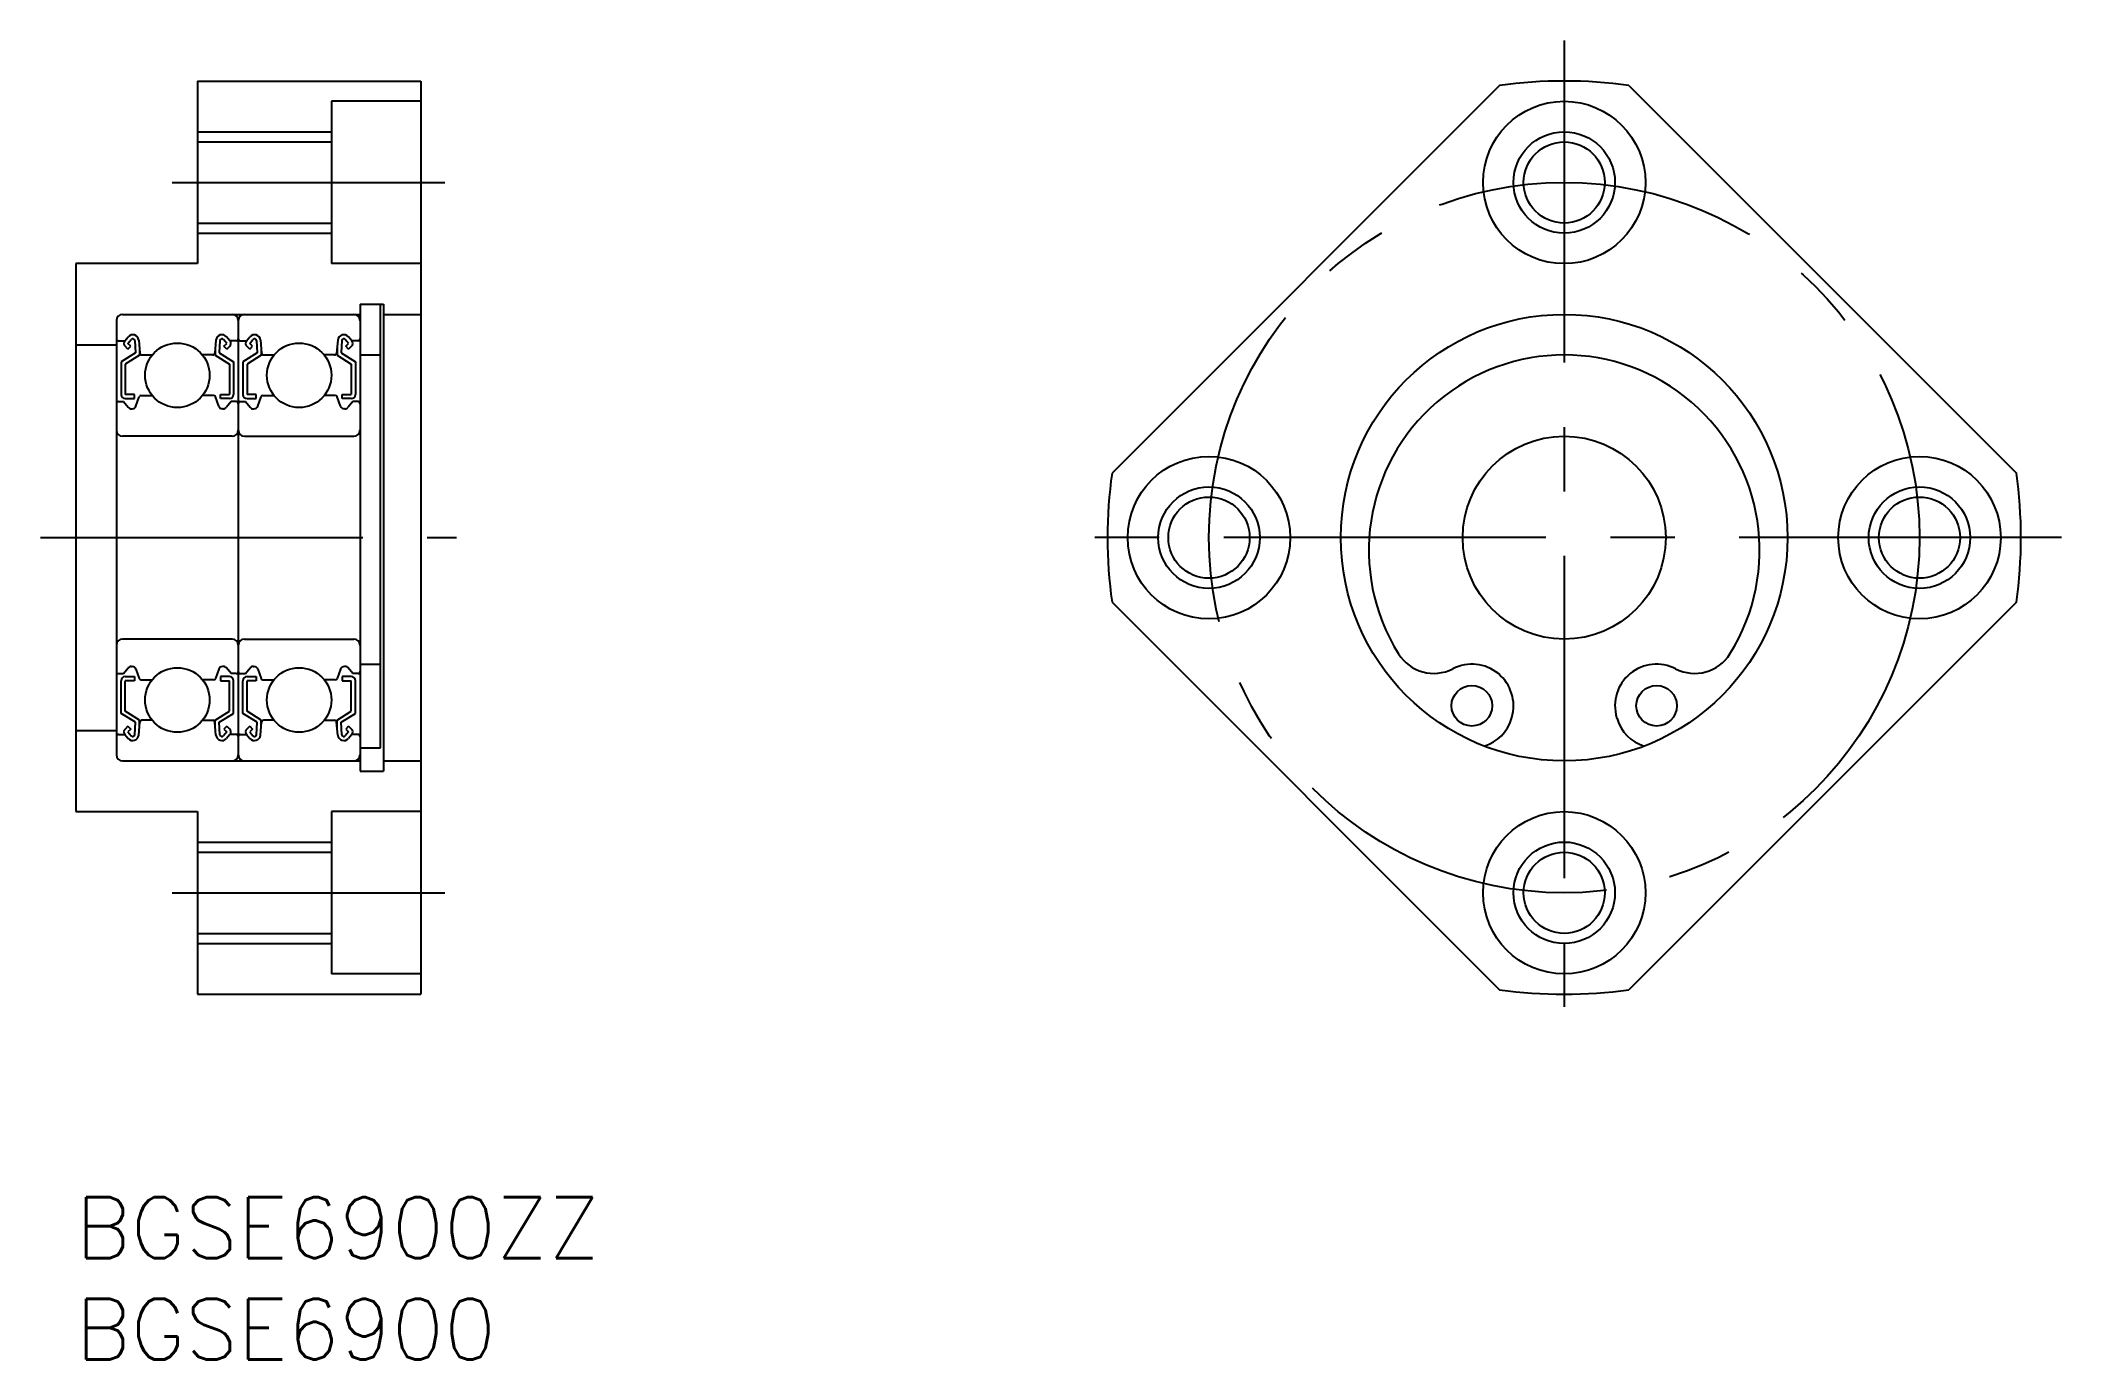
# Model space of a CAD drawing. Extents: x -1.7 to 97.8, y -8 to 57.
import ezdxf

# ---------------------------------------------------------------- set-up
doc = ezdxf.new("R2010")
doc.units = 0
doc.header["$LTSCALE"] = 0.5
doc.linetypes.add('CENTER', pattern=[50.8, 31.75, -6.35, 6.35, -6.35])
for name, color, linetype in [('MSM_CENTER', 1, 'CENTER'), ('MSM_CONTINUOUS', 7, 'CONTINUOUS'), ('MSM_NARROW', 5, 'CONTINUOUS'), ('MSM_PART_NUMBER', 7, 'CONTINUOUS')]:
    doc.layers.add(name, color=color, linetype=linetype)
doc.styles.get("Standard").update_dxf_attribs({"font": 'txt.shx', "height": 3, "bigfont": 'bigfont.shx'})

# ---------------------------------------------------------------- blocks, each defined once
blk = doc.blocks.new('*U10')
at = {"layer": 'MSM_PART_NUMBER'}
blk.add_text('BGSE6900ZZ', height=3, dxfattribs=at).set_placement((0, -3))
blk = doc.blocks.new('*U11')
at = {"layer": 'MSM_PART_NUMBER'}
blk.add_text('BGSE6900', height=3, dxfattribs=at).set_placement((0, -8))

msp = doc.modelspace()

# ---------------------------------------------------------------- linework, layer by layer
at = {"layer": 'MSM_CENTER'}
for p, q in [((73.32, 57), (73.32, 8)), ((4.747, 50), (18.176, 50)), ((-1.745, 32.5), (18.745, 32.5)), ((97.82, 32.5), (48.82, 32.5)), ((4.747, 15), (18.176, 15))]:
    msp.add_line(p, q, dxfattribs=at)
msp.add_circle((73.32, 32.5), 17.5, dxfattribs=at)
at = {"layer": 'MSM_CONTINUOUS'}
for p, q in [((6, 55), (17, 55)), ((6, 55), (6, 46)), ((17, 55), (17, 10)), ((70.138, 54.774), (51.047, 35.682)), ((76.502, 54.774), (95.594, 35.682)), ((17, 54), (12.6, 54)), ((12.6, 54), (12.6, 46)), ((6, 52), (12.6, 52)), ((6, 48), (12.6, 48)), ((0, 46), (0, 19)), ((6, 46), (0, 46)), ((17, 46), (12.6, 46)), ((14, 44), (14, 21)), ((14, 44), (15.15, 44)), ((15, 22.144), (15, 44)), ((15.15, 44), (15.15, 21)), ((2, 43.2), (2, 21.8)), ((2.3, 43.5), (14, 43.5)), ((8, 43.2), (8, 21.8)), ((15.15, 43.5), (17, 43.5)), ((0, 42), (2, 42)), ((2.1, 42.2), (2.41, 42.2)), ((2.41, 42.2), (2.572, 42.393)), ((2.563, 41.789), (2.422, 41.93)), ((2.563, 42.071), (2.726, 42.265)), ((2.705, 41.93), (2.563, 42.071)), ((2.563, 41.789), (2.705, 41.93)), ((2.899, 42.21), (2.932, 41.598)), ((3.098, 42.228), (3.153, 41.591)), ((3.132, 41.834), (3.132, 41.487)), ((6.902, 42.228), (6.847, 41.591)), ((6.868, 41.834), (6.868, 41.487)), ((7.101, 42.21), (7.068, 41.598)), ((7.437, 42.071), (7.274, 42.265)), ((7.295, 41.93), (7.437, 42.071)), ((7.437, 41.789), (7.295, 41.93)), ((7.59, 42.2), (7.428, 42.393)), ((7.437, 41.789), (7.578, 41.93)), ((7.9, 42.2), (7.59, 42.2)), ((8.1, 42.2), (8.41, 42.2)), ((8.41, 42.2), (8.572, 42.393)), ((8.563, 41.789), (8.422, 41.93)), ((8.563, 42.071), (8.726, 42.265)), ((8.705, 41.93), (8.563, 42.071)), ((8.563, 41.789), (8.705, 41.93)), ((8.899, 42.21), (8.932, 41.598)), ((9.098, 42.228), (9.153, 41.591)), ((9.132, 41.834), (9.132, 41.487)), ((12.902, 42.228), (12.847, 41.591)), ((12.868, 41.834), (12.868, 41.487)), ((13.101, 42.21), (13.068, 41.598)), ((13.437, 42.071), (13.274, 42.265)), ((13.295, 41.93), (13.437, 42.071)), ((13.437, 41.789), (13.295, 41.93)), ((13.59, 42.2), (13.428, 42.393)), ((13.437, 41.789), (13.578, 41.93)), ((13.9, 42.2), (13.59, 42.2)), ((2.932, 41.598), (2.232, 41.161)), ((2.232, 41.161), (2.232, 39.55)), ((3.132, 41.487), (2.432, 41.05)), ((2.432, 41.05), (2.432, 39.55)), ((3.251, 41.5), (3.767, 41.5)), ((6.749, 41.5), (6.233, 41.5)), ((6.868, 41.487), (7.568, 41.05)), ((7.068, 41.598), (7.768, 41.161)), ((7.568, 41.05), (7.568, 39.55)), ((7.768, 41.161), (7.768, 39.55)), ((8.932, 41.598), (8.232, 41.161)), ((8.232, 41.161), (8.232, 39.55)), ((9.132, 41.487), (8.432, 41.05)), ((8.432, 41.05), (8.432, 39.55)), ((9.251, 41.5), (9.767, 41.5)), ((12.749, 41.5), (12.233, 41.5)), ((12.868, 41.487), (13.568, 41.05)), ((13.068, 41.598), (13.768, 41.161)), ((13.568, 41.05), (13.568, 39.55)), ((13.768, 41.161), (13.768, 39.55)), ((14, 41.5), (15, 41.5)), ((2.1, 39.2), (2.35, 39.2)), ((2.35, 39.2), (2.584, 38.921)), ((2.882, 39.55), (2.432, 39.55)), ((2.432, 39.35), (2.882, 39.35)), ((2.737, 38.85), (2.773, 38.85)), ((2.882, 39.35), (2.882, 39.55)), ((2.961, 38.982), (3.125, 39.434)), ((3.219, 39.5), (3.767, 39.5)), ((6.781, 39.5), (6.233, 39.5)), ((7.039, 38.982), (6.875, 39.434)), ((7.118, 39.35), (7.118, 39.55)), ((7.118, 39.55), (7.568, 39.55)), ((7.568, 39.35), (7.118, 39.35)), ((7.263, 38.85), (7.227, 38.85)), ((7.65, 39.2), (7.416, 38.921)), ((7.9, 39.2), (7.65, 39.2)), ((8.1, 39.2), (8.35, 39.2)), ((8.35, 39.2), (8.584, 38.921)), ((8.882, 39.55), (8.432, 39.55)), ((8.432, 39.35), (8.882, 39.35)), ((8.737, 38.85), (8.773, 38.85)), ((8.882, 39.35), (8.882, 39.55)), ((8.961, 38.982), (9.125, 39.434)), ((9.219, 39.5), (9.767, 39.5)), ((12.781, 39.5), (12.233, 39.5)), ((13.039, 38.982), (12.875, 39.434)), ((13.118, 39.35), (13.118, 39.55)), ((13.118, 39.55), (13.568, 39.55)), ((13.568, 39.35), (13.118, 39.35)), ((13.263, 38.85), (13.227, 38.85)), ((13.65, 39.2), (13.416, 38.921)), ((13.9, 39.2), (13.65, 39.2)), ((7.7, 37.5), (2.3, 37.5)), ((8.3, 37.5), (13.7, 37.5)), ((51.047, 29.318), (70.138, 10.226)), ((95.594, 29.318), (76.502, 10.226)), ((7.7, 27.5), (2.3, 27.5)), ((8.3, 27.5), (13.7, 27.5)), ((2.35, 25.8), (2.584, 26.079)), ((2.737, 26.15), (2.773, 26.15)), ((2.961, 26.018), (3.125, 25.566)), ((7.039, 26.018), (6.875, 25.566)), ((7.263, 26.15), (7.227, 26.15)), ((7.65, 25.8), (7.416, 26.079)), ((8.35, 25.8), (8.584, 26.079)), ((8.737, 26.15), (8.773, 26.15)), ((8.961, 26.018), (9.125, 25.566)), ((13.039, 26.018), (12.875, 25.566)), ((13.263, 26.15), (13.227, 26.15)), ((13.65, 25.8), (13.416, 26.079)), ((14, 26.267), (15, 26.267)), ((2.1, 25.8), (2.35, 25.8)), ((2.232, 23.839), (2.232, 25.45)), ((2.432, 25.65), (2.882, 25.65)), ((2.432, 23.95), (2.432, 25.45)), ((2.882, 25.45), (2.432, 25.45)), ((2.882, 25.65), (2.882, 25.45)), ((3.219, 25.5), (3.767, 25.5)), ((6.781, 25.5), (6.233, 25.5)), ((7.568, 25.65), (7.118, 25.65)), ((7.118, 25.65), (7.118, 25.45)), ((7.118, 25.45), (7.568, 25.45)), ((7.568, 23.95), (7.568, 25.45)), ((7.9, 25.8), (7.65, 25.8)), ((7.768, 23.839), (7.768, 25.45)), ((8.1, 25.8), (8.35, 25.8)), ((8.232, 23.839), (8.232, 25.45)), ((8.432, 25.65), (8.882, 25.65)), ((8.432, 23.95), (8.432, 25.45)), ((8.882, 25.45), (8.432, 25.45)), ((8.882, 25.65), (8.882, 25.45)), ((9.219, 25.5), (9.767, 25.5)), ((12.781, 25.5), (12.233, 25.5)), ((13.568, 25.65), (13.118, 25.65)), ((13.118, 25.65), (13.118, 25.45)), ((13.118, 25.45), (13.568, 25.45)), ((13.568, 23.95), (13.568, 25.45)), ((13.9, 25.8), (13.65, 25.8)), ((13.768, 23.839), (13.768, 25.45)), ((3.132, 23.513), (2.432, 23.95)), ((6.868, 23.513), (7.568, 23.95)), ((9.132, 23.513), (8.432, 23.95)), ((12.868, 23.513), (13.568, 23.95)), ((0, 23), (2, 23)), ((2.932, 23.402), (2.232, 23.839)), ((2.563, 23.211), (2.422, 23.07)), ((2.563, 23.211), (2.705, 23.07)), ((2.705, 23.07), (2.563, 22.929)), ((2.563, 22.929), (2.726, 22.735)), ((2.782, 23.732), (2.782, 23.732)), ((2.899, 22.79), (2.932, 23.402)), ((2.957, 23.622), (2.957, 23.622)), ((3.098, 22.772), (3.153, 23.409)), ((3.132, 23.166), (3.132, 23.513)), ((3.767, 23.5), (3.251, 23.5)), ((6.233, 23.5), (6.749, 23.5)), ((6.902, 22.772), (6.847, 23.409)), ((6.868, 23.166), (6.868, 23.513)), ((7.043, 23.622), (7.043, 23.622)), ((7.068, 23.402), (7.768, 23.839)), ((7.101, 22.79), (7.068, 23.402)), ((7.218, 23.732), (7.218, 23.732)), ((7.437, 22.929), (7.274, 22.735)), ((7.437, 23.211), (7.295, 23.07)), ((7.295, 23.07), (7.437, 22.929)), ((7.437, 23.211), (7.578, 23.07)), ((8.932, 23.402), (8.232, 23.839)), ((8.563, 23.211), (8.422, 23.07)), ((8.563, 23.211), (8.705, 23.07)), ((8.705, 23.07), (8.563, 22.929)), ((8.563, 22.929), (8.726, 22.735)), ((8.782, 23.732), (8.782, 23.732)), ((8.899, 22.79), (8.932, 23.402)), ((8.957, 23.622), (8.957, 23.622)), ((9.098, 22.772), (9.153, 23.409)), ((9.132, 23.166), (9.132, 23.513)), ((9.767, 23.5), (9.251, 23.5)), ((12.233, 23.5), (12.749, 23.5)), ((12.902, 22.772), (12.847, 23.409)), ((12.868, 23.166), (12.868, 23.513)), ((13.043, 23.622), (13.043, 23.622)), ((13.068, 23.402), (13.768, 23.839)), ((13.101, 22.79), (13.068, 23.402)), ((13.218, 23.732), (13.218, 23.732)), ((13.437, 22.929), (13.274, 22.735)), ((13.437, 23.211), (13.295, 23.07)), ((13.295, 23.07), (13.437, 22.929)), ((13.437, 23.211), (13.578, 23.07)), ((70.721, 23.584), (70.739, 23.644)), ((75.902, 23.644), (75.92, 23.584)), ((2.1, 22.8), (2.41, 22.8)), ((2.41, 22.8), (2.572, 22.607)), ((7.59, 22.8), (7.428, 22.607)), ((7.9, 22.8), (7.59, 22.8)), ((8.1, 22.8), (8.41, 22.8)), ((8.41, 22.8), (8.572, 22.607)), ((13.59, 22.8), (13.428, 22.607)), ((13.9, 22.8), (13.59, 22.8)), ((14, 22.144), (15, 22.144)), ((2.3, 21.5), (14, 21.5)), ((14, 21), (15.15, 21)), ((15.15, 21.5), (17, 21.5)), ((0, 19), (6, 19)), ((6, 19), (6, 10)), ((17, 19), (12.6, 19)), ((12.6, 19), (12.6, 11)), ((6, 17), (12.6, 17)), ((6, 13), (12.6, 13)), ((17, 11), (12.6, 11)), ((6, 10), (17, 10))]:
    msp.add_line(p, q, dxfattribs=at)
for centre, radius in [((73.32, 50), 4), ((73.32, 50), 2), ((73.32, 32.5), 11), ((5, 40.5), 1.588), ((11, 40.5), 1.588), ((73.32, 32.5), 5), ((55.82, 32.5), 4), ((90.82, 32.5), 4), ((55.82, 32.5), 2), ((90.82, 32.5), 2), ((5, 24.5), 1.588), ((11, 24.5), 1.588), ((68.77, 24.217), 1), ((77.87, 24.217), 1), ((73.32, 15), 4), ((73.32, 15), 2)]:
    msp.add_circle(centre, radius, dxfattribs=at)
for centre, radius, start, end in [((73.32, 32.5), 22.5, 81.8699, 98.1301), ((2.3, 43.2), 0.3, 90, 180), ((7.7, 43.2), 0.3, 0, 90), ((8.3, 43.2), 0.3, 90, 180), ((13.7, 43.2), 0.3, 0, 90), ((2.1, 42.3), 0.1, 180.00005, 270.00003), ((2.563, 42.071), 0.2, 139.86482, 225.00006), ((2.801, 42.202), 0.298, 5.00049, 140.17136), ((2.801, 42.202), 0.0983, 4.66455, 139.97394), ((7.199, 42.202), 0.298, 39.82864, 174.99951), ((7.199, 42.202), 0.0983, 40.02606, 175.33545), ((7.437, 42.071), 0.2, 314.99994, 40.13518), ((7.9, 42.3), 0.1, 269.99997, 359.99995), ((8.1, 42.3), 0.1, 180.00005, 270.00003), ((8.563, 42.071), 0.2, 139.86482, 225.00006), ((8.801, 42.202), 0.298, 5.00049, 140.17136), ((8.801, 42.202), 0.0983, 4.66455, 139.97394), ((13.199, 42.202), 0.298, 39.82864, 174.99951), ((13.199, 42.202), 0.0983, 40.02606, 175.33545), ((13.437, 42.071), 0.2, 314.99994, 40.13518), ((13.9, 42.3), 0.1, 269.99997, 359.99995), ((3.253, 41.6), 0.1, 185.14438, 271.14354), ((6.747, 41.6), 0.1, 268.85646, 354.85562), ((9.253, 41.6), 0.1, 185.14438, 271.14354), ((12.747, 41.6), 0.1, 268.85646, 354.85562), ((73.32, 31.875), 9.625, 328.02231, 211.97769), ((2.1, 39.1), 0.1, 89.99951, 180.00005), ((2.432, 39.55), 0.2, 180.00005, 270.00003), ((2.737, 39.05), 0.2, 220.13838, 270.00003), ((2.773, 39.05), 0.2, 270.00003, 340.11166), ((3.219, 39.4), 0.1, 89.99951, 160.11572), ((6.781, 39.4), 0.1, 19.88428, 90.00049), ((7.227, 39.05), 0.2, 199.88834, 269.99997), ((7.263, 39.05), 0.2, 269.99997, 319.86162), ((7.568, 39.55), 0.2, 269.99997, 359.99995), ((7.9, 39.1), 0.1, 359.99995, 90.00049), ((8.1, 39.1), 0.1, 89.99951, 180.00005), ((8.432, 39.55), 0.2, 180.00005, 270.00003), ((8.737, 39.05), 0.2, 220.13838, 270.00003), ((8.773, 39.05), 0.2, 270.00003, 340.11166), ((9.219, 39.4), 0.1, 89.99951, 160.11572), ((12.781, 39.4), 0.1, 19.88428, 90.00049), ((13.227, 39.05), 0.2, 199.88834, 269.99997), ((13.263, 39.05), 0.2, 269.99997, 319.86162), ((13.568, 39.55), 0.2, 269.99997, 359.99995), ((13.9, 39.1), 0.1, 359.99995, 90.00049), ((2.3, 37.8), 0.3, 180, 270), ((7.7, 37.8), 0.3, 270, 0), ((8.3, 37.8), 0.3, 180, 270), ((13.7, 37.8), 0.3, 270, 0), ((73.32, 32.5), 22.5, 171.8699, 188.1301), ((73.32, 32.5), 22.5, 351.8699, 8.1301), ((2.3, 27.2), 0.3, 90, 180), ((7.7, 27.2), 0.3, 0, 90), ((8.3, 27.2), 0.3, 90, 180), ((13.7, 27.2), 0.3, 0, 90), ((2.1, 25.9), 0.1, 179.99995, 270.00049), ((2.737, 25.95), 0.2, 89.99997, 139.86162), ((2.773, 25.95), 0.2, 19.88834, 89.99997), ((7.227, 25.95), 0.2, 90.00003, 160.11166), ((7.263, 25.95), 0.2, 40.13838, 90.00003), ((7.9, 25.9), 0.1, 269.99951, 0.00005), ((8.1, 25.9), 0.1, 179.99995, 270.00049), ((8.737, 25.95), 0.2, 89.99997, 139.86162), ((8.773, 25.95), 0.2, 19.88834, 89.99997), ((13.227, 25.95), 0.2, 90.00003, 160.11166), ((13.263, 25.95), 0.2, 40.13838, 90.00003), ((13.9, 25.9), 0.1, 269.99951, 0.00005), ((66.895, 27.863), 2.05, 211.97769, 297.22239), ((68.77, 24.217), 2.05, 343.74665, 117.22239), ((77.87, 24.217), 2.05, 62.77761, 196.25335), ((79.746, 27.863), 2.05, 242.77761, 328.02231), ((2.432, 25.45), 0.2, 89.99997, 179.99995), ((3.219, 25.6), 0.1, 199.88428, 270.00049), ((6.781, 25.6), 0.1, 269.99951, 340.11572), ((7.568, 25.45), 0.2, 0.00005, 90.00003), ((8.432, 25.45), 0.2, 89.99997, 179.99995), ((9.219, 25.6), 0.1, 199.88428, 270.00049), ((12.781, 25.6), 0.1, 269.99951, 340.11572), ((13.568, 25.45), 0.2, 0.00005, 90.00003), ((2.563, 22.929), 0.2, 134.99994, 220.13518), ((3.253, 23.4), 0.1, 88.85646, 174.85562), ((6.747, 23.4), 0.1, 5.14438, 91.14354), ((7.437, 22.929), 0.2, 319.86482, 45.00006), ((8.563, 22.929), 0.2, 134.99994, 220.13518), ((9.253, 23.4), 0.1, 88.85646, 174.85562), ((12.747, 23.4), 0.1, 5.14438, 91.14354), ((13.437, 22.929), 0.2, 319.86482, 45.00006), ((68.801, 24.144), 2, 286.84888, 343.74665), ((77.84, 24.144), 2, 196.25335, 253.15112), ((2.1, 22.7), 0.1, 89.99997, 179.99995), ((2.801, 22.798), 0.298, 219.82864, 354.99951), ((2.801, 22.798), 0.0983, 220.02606, 355.33545), ((7.199, 22.798), 0.298, 185.00049, 320.17136), ((7.199, 22.798), 0.0983, 184.66455, 319.97394), ((7.9, 22.7), 0.1, 0.00005, 90.00003), ((8.1, 22.7), 0.1, 89.99997, 179.99995), ((8.801, 22.798), 0.298, 219.82864, 354.99951), ((8.801, 22.798), 0.0983, 220.02606, 355.33545), ((13.199, 22.798), 0.298, 185.00049, 320.17136), ((13.199, 22.798), 0.0983, 184.66455, 319.97394), ((13.9, 22.7), 0.1, 0.00005, 90.00003), ((2.3, 21.8), 0.3, 180, 270), ((7.7, 21.8), 0.3, 270, 0), ((8.3, 21.8), 0.3, 180, 270), ((13.7, 21.8), 0.3, 270, 0), ((73.32, 32.5), 22.5, 261.8699, 278.1301)]:
    msp.add_arc(centre, radius, start, end, dxfattribs=at)
at = {"layer": 'MSM_NARROW'}
for p, q in [((6, 52.5), (12.6, 52.5)), ((6, 47.5), (12.6, 47.5)), ((6, 17.5), (12.6, 17.5)), ((6, 12.5), (12.6, 12.5))]:
    msp.add_line(p, q, dxfattribs=at)
for centre in [(73.32, 50), (55.82, 32.5), (90.82, 32.5), (73.32, 15)]:
    msp.add_circle(centre, 2.5, dxfattribs=at)

# ---------------------------------------------------------------- block references
at = {"layer": 'MSM_CONTINUOUS'}
for name in ['*U10', '*U11']:
    msp.add_blockref(name, (0, 0), dxfattribs=at)

doc.saveas('drawing.dxf')
